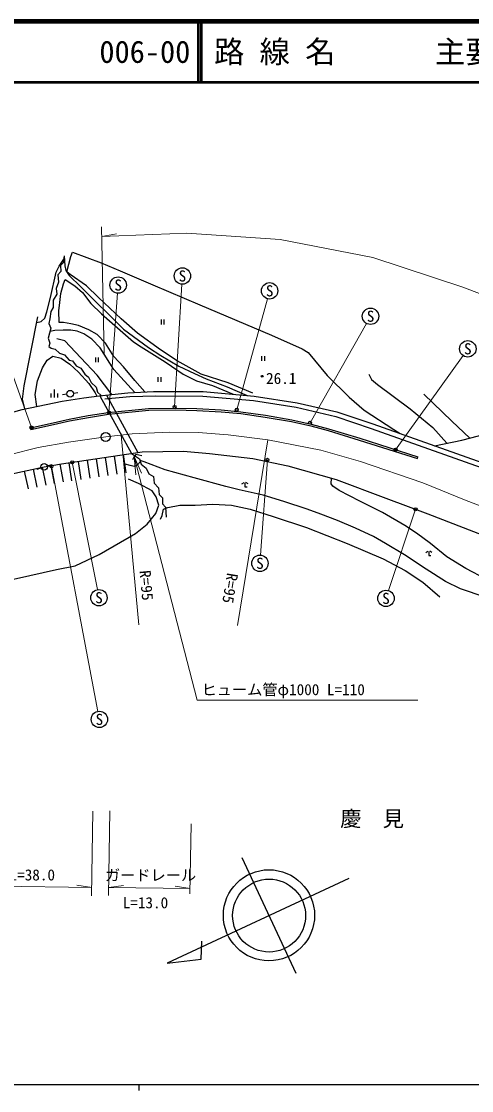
# Model space of a CAD drawing. Units: millimetres, scale not verified. Extents: x 40000 to 680000, y 20000 to 380000.
# Drawn here: x 148691 to 222759, y 204000 to 380000 of the extents above; entities that cross this region are included whole.
import ezdxf
from ezdxf.enums import TextEntityAlignment as Align

# ---------------------------------------------------------------- set-up
doc = ezdxf.new("R2010")
doc.units = ezdxf.units.MM
doc.header["$LTSCALE"] = 1000
doc.linetypes.add('CHAIN', pattern=[18.5, 12, -1.5, 3.5, -1.5])
for name, color, linetype, lineweight in [('M-BGD', 7, 'Continuous', 25), ('M-BGD-EXST', 7, 'Continuous', 25), ('M-BMK', 2, 'CHAIN', 13), ('M-BMK-SRVR', 3, 'Continuous', 25), ('M-STR-HTXT', 7, 'Continuous', 13), ('M-TTL', 2, 'Continuous', 140), ('M-TTL-BAND', 7, 'Continuous', 25), ('M-TTL-LINE', 7, 'Continuous', 50)]:
    doc.layers.add(name, color=color, linetype=linetype, lineweight=lineweight)
doc.layers.add('M-BMK-HTXT', color=7, linetype='Continuous')
doc.layers.add('M-TTL-TXT', color=7, linetype='Continuous')
doc.styles.add('ＭＳ ゴシック', font='')
doc.styles.get('ＭＳ ゴシック').set_extended_font_data('MS Gothic')

# ---------------------------------------------------------------- blocks, each defined once
blk = doc.blocks.new('open_arrow')
at = {"color": 0, "linetype": 'Continuous', "lineweight": -2}
blk.add_lwpolyline([(7.5, 1.25), (0, 0), (7.5, -1.25)], dxfattribs=at)

msp = doc.modelspace()

# ---------------------------------------------------------------- linework, layer by layer
at = {"layer": 'M-BGD'}
for p, q in [((171666, 330916), (171666, 330133)), ((172133, 330916), (172133, 330133)), ((160874, 324694), (160874, 323912)), ((161341, 324694), (161341, 323912)), ((188214, 324880), (188214, 324098)), ((188680, 324880), (188680, 324098)), ((171141, 321462), (171141, 320679)), ((171607, 321462), (171607, 320679)), ((153602, 318073), (153602, 318770)), ((154135, 318073), (154135, 319401)), ((154669, 318073), (154669, 318770)), ((156169, 318631), (155427, 318517)), ((157256, 318798), (157997, 318913)), ((161593, 318372), (166788, 308876)), ((162669, 318490), (167842, 309033)), ((150234, 312817), (150171, 313111)), ((161466, 305049), (161028, 308017)), ((162955, 305270), (162511, 308237)), ((164438, 305491), (163995, 308458)), ((165922, 305713), (165479, 308680)), ((213834, 308045), (213925, 308331)), ((151310, 303350), (150675, 306282)), ((151918, 306490), (151207, 306252)), ((152776, 303668), (152141, 306600)), ((152961, 306839), (153672, 307077)), ((154141, 303920), (153616, 306874)), ((155617, 304182), (155093, 307136)), ((157014, 304392), (156576, 307360)), ((158498, 304611), (158060, 307579)), ((159982, 304830), (159544, 307798)), ((149844, 303033), (149209, 305965)), ((184972, 303892), (185322, 304095)), ((185972, 303892), (185622, 304095)), ((215221, 292570), (215571, 292772)), ((216221, 292570), (215871, 292772))]:
    msp.add_line(p, q, dxfattribs=at)
for points in [[(156171, 338759), (156813, 341295), (157096, 342028), (161797, 340278), (164928, 338959), (170299, 336627), (178049, 333362), (189830, 328334), (194888, 326110), (195846, 325502), (199011, 321716), (202642, 318132), (205086, 316031), (209949, 312806), (211016, 312164)], [(151224, 330415), (151951, 330587), (152538, 331122), (152895, 332171), (153504, 334547), (154407, 338715), (154900, 339733), (155650, 340835)], [(155748, 341422), (155553, 340248), (155135, 339792), (155174, 338813), (154704, 338265), (154770, 337065), (154401, 336021), (154510, 335078), (153939, 334096), (153926, 332926), (153521, 332226), (153372, 331017), (153225, 330260), (153520, 329503), (153097, 327851), (153392, 327017), (153212, 326472), (153573, 326199), (154260, 326058), (154941, 325378), (155807, 325096), (156547, 324247), (157086, 324132), (157709, 323310), (158492, 322912), (159122, 321909), (159719, 321459), (160163, 320553), (160979, 319789), (161197, 318974), (161836, 318399)], [(155748, 341422), (155816, 339763), (156019, 338994), (156545, 338184), (158469, 336301), (165493, 329359), (169588, 326305), (171626, 324990), (174593, 323260), (177149, 322031), (179096, 321166), (182558, 319826), (185856, 318422)], [(186757, 318784), (182707, 320499), (178277, 321943), (174317, 324122), (171553, 325947), (167786, 328698), (165087, 331063), (161383, 334547), (159413, 336452), (156705, 338363), (156171, 338759)], [(168985, 319010), (167339, 320886), (165493, 323148), (163874, 324836), (162554, 327031), (161163, 328452), (159789, 329246), (158091, 329946), (156812, 330243), (155613, 330431), (154899, 330418), (154827, 332374), (155016, 333707), (155178, 335229), (155596, 336821), (155919, 337494), (157482, 336484), (158721, 335380), (160125, 333560), (161890, 331863), (167145, 327245), (168404, 326403), (172365, 323979), (175305, 321955), (177474, 320824), (180132, 320067), (183511, 318634)], [(149249, 316229), (148847, 317830), (149124, 319990), (151413, 331349)], [(167343, 318931), (163893, 322711), (161664, 326281), (160300, 327689), (158972, 328559), (157842, 328986), (156820, 329154), (155537, 329184), (154210, 329108), (153383, 328968)], [(163563, 318588), (161161, 321746), (158457, 324602), (155818, 327417), (154539, 327771)], [(151225, 316631), (150964, 318561), (151321, 320846), (152154, 322995), (152925, 324251), (153870, 324920), (155246, 324545), (156649, 323600), (158111, 322260), (159771, 320399), (160826, 318868), (161106, 318312)], [(205832, 321940), (206302, 321037), (207252, 320217), (212650, 316199), (216355, 313163), (218659, 310550)], [(143167, 314536), (148804, 316138), (155389, 317478), (158966, 318040), (161484, 318360), (166201, 318876), (170448, 319080), (178573, 319080), (186972, 318322), (194043, 317211), (200574, 315707), (206499, 313766), (234016, 304006)], [(214904, 318649), (219493, 314182), (222464, 311393)], [(162419, 317891), (166528, 318254), (170803, 318388), (178550, 318333), (186854, 317612), (193900, 316511), (200428, 314949), (206225, 312962), (233739, 303203)], [(150171, 313111), (153421, 313816), (156568, 314533), (159701, 315100), (162989, 315624), (169624, 316278), (174030, 316352), (177551, 316267), (181584, 316053), (184816, 315743), (188861, 315165), (193205, 314426), (196372, 313710), (199219, 312950), (204364, 311378), (213925, 308331)], [(150234, 312817), (153486, 313523), (156628, 314239), (159751, 314804), (163027, 315327), (169641, 315978), (174029, 316052), (177539, 315967), (181561, 315753), (184780, 315445), (188815, 314868), (193146, 314132), (196300, 313419), (199137, 312661), (204275, 311092), (213834, 308045)], [(216678, 310156), (221165, 311049), (225140, 312103), (235953, 308633), (247293, 304415), (258897, 300856), (267865, 298130), (284846, 295231), (302561, 295285)], [(67798, 279918), (80737, 284182), (93667, 288323), (103418, 291569), (110139, 293828), (119151, 296893), (130139, 300276), (138788, 303020), (142367, 304262), (146128, 305296), (148892, 305896), (152439, 306665), (155263, 307166), (162334, 308210), (168576, 309143)], [(166788, 308876), (168121, 307992), (168418, 307121), (169213, 306451), (169636, 305540), (170422, 305070), (170537, 303988), (171266, 303209), (171333, 302127), (171907, 301581), (171927, 300600), (172425, 300055), (172530, 298389)], [(168480, 308497), (167531, 308709), (167227, 308405), (166997, 307844)], [(168576, 309143), (175381, 309234), (179663, 308863), (186752, 308023), (192515, 306841), (200501, 304584), (208622, 301547), (215545, 298917), (243936, 287953)], [(165700, 307196), (166536, 306930), (167277, 306811), (167811, 307018), (168269, 307557)], [(225015, 285205), (220945, 286583), (218463, 287800), (215264, 289811), (211715, 292206), (208620, 294039), (206628, 295195), (203641, 296556), (200676, 297862), (197948, 298907), (195708, 299687), (191860, 300952), (188456, 302005), (184520, 302918), (182335, 303445), (177091, 304842), (172358, 306181), (168912, 307482), (168218, 307706)], [(120265, 293391), (120994, 286894), (122193, 283603), (123721, 283650), (129718, 284614), (136185, 286048), (137831, 286565), (142475, 287271), (147860, 288306), (154452, 289765), (157527, 290366), (161498, 292234), (167484, 295722), (169373, 297216), (170827, 299005), (171278, 300344), (170871, 301733), (170231, 302707), (167960, 303930), (166329, 304643)], [(225158, 288178), (221795, 289938), (218698, 291879), (215981, 294071), (213700, 295734), (211800, 297021), (208087, 299153), (204362, 301014), (200982, 302782), (199925, 303480), (199660, 303905), (199705, 304809)], [(185472, 304056), (185472, 303401), (185822, 303401)], [(171560, 298062), (171859, 298682), (172062, 299708), (172778, 300007), (174783, 300365), (177284, 300389), (180208, 300508), (183264, 300341), (186314, 299708), (190122, 298526), (195607, 296687), (202272, 294084), (208185, 291540), (211843, 289615), (214723, 287703), (217540, 285293)], [(215721, 292734), (215721, 292079), (216071, 292079)]]:
    msp.add_lwpolyline(points, dxfattribs=at)
for centre, radius in [((188302, 321580), 150), ((156712, 318715), 550), ((152439, 306665), 550)]:
    msp.add_circle(centre, radius, dxfattribs=at)
at = {"layer": 'M-BGD-EXST'}
for centre, radius in [((164615, 336596), 1350), ((175180, 338093), 1350), ((189529, 335650), 1350), ((206129, 331463), 1350), ((222133, 326104), 1350), ((163091, 315634), 250), ((173894, 316544), 250), ((184129, 316086), 250), ((150352, 313150), 250), ((196174, 313935), 250), ((189168, 307828), 250), ((210262, 309498), 250), ((153636, 306762), 250), ((157053, 307430), 250), ((213530, 299682), 250), ((187933, 290794), 1350), ((161451, 285134), 1350), ((208670, 285020), 1350), ((161520, 265102), 1350)]:
    msp.add_circle(centre, radius, dxfattribs=at)
at = {"layer": 'M-BMK'}
msp.add_lwpolyline([(146701, 308670), (151430, 309837), (156428, 310733), (162568, 311593), (166921, 312098), (173074, 312398), (177757, 312316), (182713, 311963), (189220, 311147), (197936, 309405), (204479, 307581), (214750, 304047), (221855, 301145), (230642, 297824)], dxfattribs=at)
at = {"layer": 'M-BMK-SRVR'}
for p, q in [((193880, 223298), (185006, 242331)), ((202585, 238941), (172649, 224985)), ((178281, 225618), (178367, 228617)), ((172649, 224985), (178281, 225618))]:
    msp.add_line(p, q, dxfattribs=at)
for centre, radius in [((162568, 311593), 750), ((162568, 311593), 750), ((189425, 232853), 7500), ((189443, 232814), 6000)]:
    msp.add_circle(centre, radius, dxfattribs=at)
at = {"layer": 'M-STR-HTXT'}
for p, q in [((162333, 325210), (161863, 346174)), ((161898, 344617), (164315, 345047)), ((150352, 313150), (141154, 338485)), ((173894, 316544), (175100, 336746)), ((163091, 315634), (164517, 335250)), ((184129, 316086), (189170, 334349)), ((196174, 313935), (205462, 330289)), ((210262, 309498), (221348, 325005)), ((165095, 311887), (167991, 280687)), ((184237, 280576), (189220, 311147)), ((153636, 306762), (161269, 266428)), ((157053, 307430), (161189, 286459)), ((189168, 307828), (188031, 292140)), ((213530, 299682), (209095, 286302)), ((160241, 236049), (160434, 249998)), ((163036, 236123), (163230, 250072)), ((176421, 236378), (176608, 247927)), ((160260, 237458), (123601, 237867)), ((160260, 237458), (157833, 237827)), ((163054, 237427), (165489, 237742)), ((176435, 237278), (174008, 237646)), ((176435, 237278), (163054, 237427))]:
    msp.add_line(p, q, dxfattribs=at)
for points in [[(161898, 344617), (175933, 345126), (191271, 344103), (206514, 341111), (221295, 336254), (261572, 320887), (267535, 319729), (276974, 318950), (287332, 319366), (299760, 322102), (311249, 327085), (321481, 333738), (324583, 336574)], [(167227, 308405), (177590, 268278), (213938, 268278)]]:
    msp.add_lwpolyline(points, dxfattribs=at)
at = {"layer": 'M-TTL'}
msp.add_line((680000, 380000), (40000, 380000), dxfattribs=at)
at = {"layer": 'M-TTL-BAND'}
for p, q in [((40000, 205000), (579000, 205000)), ((168000, 205000), (168000, 204000))]:
    msp.add_line(p, q, dxfattribs=at)
at = {"layer": 'M-TTL-LINE'}
for p, q in [((177750, 380000), (177750, 370000)), ((178250, 380000), (178250, 370000)), ((40000, 370000), (680000, 370000))]:
    msp.add_line(p, q, dxfattribs=at)

# ---------------------------------------------------------------- block references
at = {"layer": 'M-STR-HTXT', "xscale": 400, "yscale": 400, "rotation": 284.5}
msp.add_blockref('open_arrow', (167227, 308405), dxfattribs=at)

# ---------------------------------------------------------------- texts
at = {"layer": 'M-BGD', "style": 'ＭＳ ゴシック'}
msp.add_text('26.1', height=1833, dxfattribs=at).set_placement((191441, 319772), align=Align.BOTTOM_CENTER)
at = {"layer": 'M-BGD-EXST', "style": 'ＭＳ ゴシック'}
for p in [(175180, 338093), (164615, 336596), (189529, 335650), (206129, 331463), (222133, 326104), (187933, 290794), (161451, 285134), (208670, 285020), (161520, 265102)]:
    msp.add_text('S', height=1833, dxfattribs=at).set_placement(p, align=Align.MIDDLE_CENTER)
at = {"layer": 'M-BMK-HTXT', "style": 'ＭＳ ゴシック'}
msp.add_text('慶\u3000見', height=2566, dxfattribs=at).set_placement((206384, 248761), align=Align.MIDDLE_CENTER)
at = {"layer": 'M-STR-HTXT', "style": 'ＭＳ ゴシック'}
for rotation, p in [(275.303, (167798, 287033)), (260.741, (181593, 286925))]:
    msp.add_text('R=95', height=1833, rotation=rotation, dxfattribs=at).set_placement(p, align=Align.BOTTOM_CENTER)
msp.add_text('ヒューム管φ1000 L=110', height=1833, dxfattribs=at).set_placement((178330, 268539), align=Align.BOTTOM_LEFT)
for s, p in [('ガードレール\u3000L=38.0', (141734, 238042)), ('ガードレール', (169939, 237991)), ('L=13.0', (169100, 233460))]:
    msp.add_text(s, height=1833, dxfattribs=at).set_placement(p, align=Align.BOTTOM_CENTER)
at = {"layer": 'M-TTL-TXT', "style": 'ＭＳ ゴシック'}
for s, p in [('006-00', (161521, 375000)), ('路 線 名', (180380, 375000)), ('主要地方道\u3000光上関線', (216734, 375000))]:
    msp.add_text(s, height=3666, dxfattribs=at).set_placement(p, align=Align.MIDDLE_LEFT)

doc.saveas('drawing.dxf')
